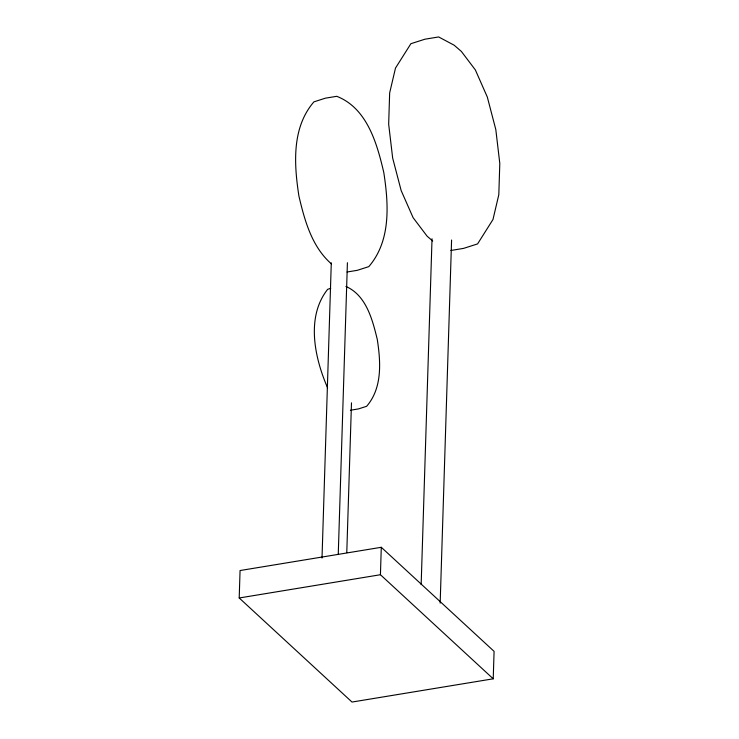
<?xml version="1.0" encoding="UTF-8"?>
<svg xmlns="http://www.w3.org/2000/svg" width="739" height="739" viewBox="0 0 739 739"><rect width="100%" height="100%" fill="white"/><g stroke="black" fill="none" stroke-linecap="round" stroke-linejoin="round"><path stroke-width="1.11" d="M239.205 597.98L240.064 570.536L381.287 547.294L494.086 651.364L493.227 678.808L352.004 702.05L239.205 597.98L380.428 574.73L493.227 678.808M322.01 558.056L331.284 262.853M338.25 554.472L347.413 262.733M346.776 552.606L351.487 402.829M380.428 574.73L381.287 547.294M421.156 584.595L432.029 238.771M440.167 603.135L451.584 240.027M330.739 288.33L327.673 289.309C305.706 317.04 314.675 358.055 327.571 387.799M450.864 250.484L463.565 248.387L477.579 243.907L492.978 219.52L498.816 194.68L499.795 163.43L495.804 129.519L487.315 97.049L475.362 69.928L461.376 51.444L454.18 45.218L438.661 36.95L424.907 39.213L410.893 43.703L395.494 68.08L389.656 92.92L388.668 124.18L392.668 158.091L401.157 190.56L413.11 217.672L427.096 236.166L432.694 241.006M347.062 272.007L357.26 270.326L368.789 266.64C391.125 240.766 388.649 204.093 383.79 172.492C377.056 143.652 367.237 108.227 336.762 96.31L325.437 98.167L313.909 101.862C291.563 127.736 294.048 164.409 298.907 196.011C304.634 220.434 311.83 246.844 331.469 263.925M350.406 410.247L358.452 408.916L366.636 406.302C382.497 387.929 380.733 361.898 377.287 339.46C372.493 319.793 366.304 295.341 345.907 286.436"/></g></svg>
